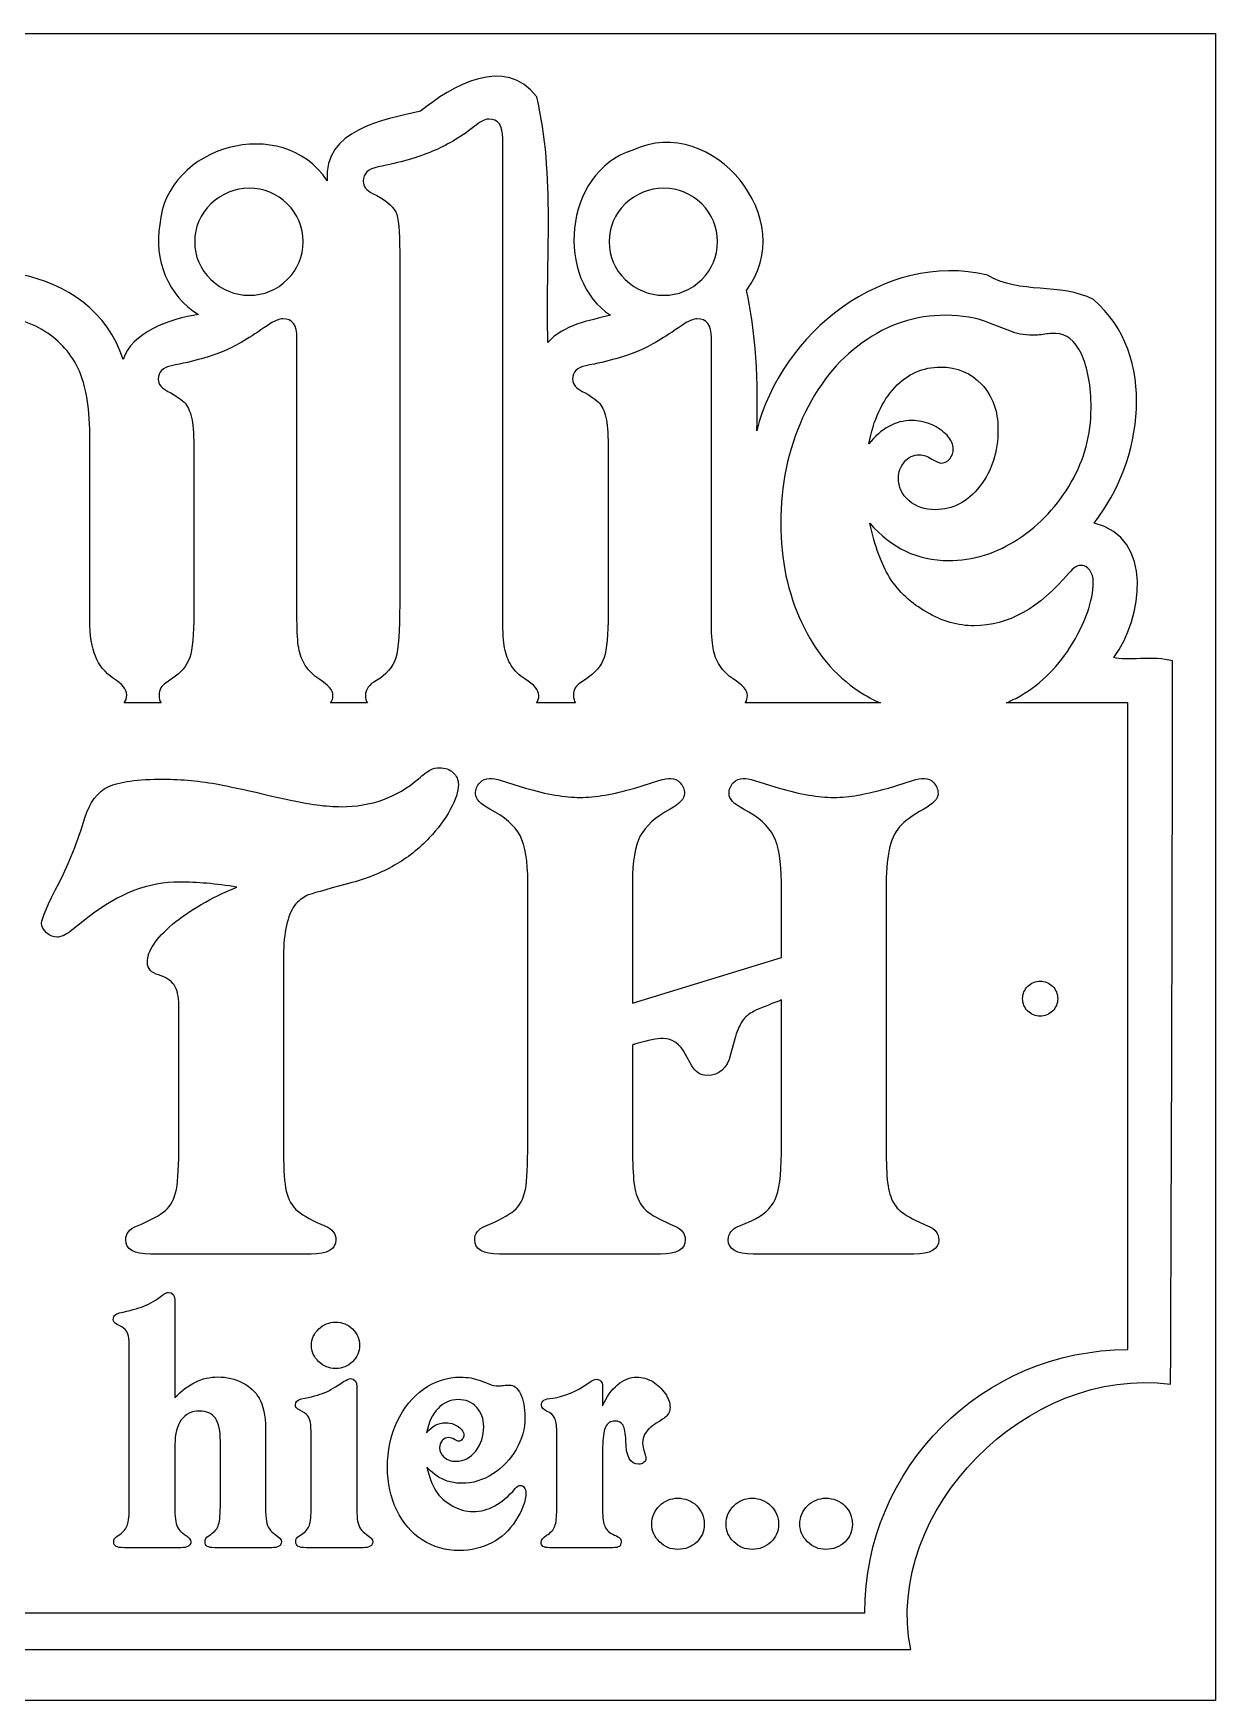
# Model space of a CAD drawing. Extents: x 0 to 300, y 0 to 190.
# Drawn here: x 165.3 to 300, y 0 to 190 of the extents above; entities that cross this region are included whole.
import ezdxf

# ---------------------------------------------------------------- set-up
doc = ezdxf.new("R2010")
doc.units = 0
doc.layers.add('Ebene_1', color=7, linetype='CONTINUOUS')

msp = doc.modelspace()

# ---------------------------------------------------------------- linework, layer by layer
at = {"layer": 'Ebene_1', "color": 1}
for points in [[(0.000015, 190.00001), (299.99998, 190.00001), (300, 0.00002), (0.000015, 0.00001), (0, 189.99999)], [(189.850946, 172.348178)], [(237.074935, 172.348178)], [(268.640958, 151.976296)], [(282, 80)]]:
    msp.add_lwpolyline(points, close=True, dxfattribs=at)
for points in [[(218.765459, 123.179086), (218.765459, 177.998479)], [(207.009588, 165.111411), (207.009588, 124.913863)], [(276.544882, 156.090254), (274.243721, 156.982191)], [(195.303842, 123.179086), (195.303842, 155.297539)], [(242.527831, 123.179086), (242.527831, 155.297539)], [(171.691845, 123.179086), (171.691845, 143.154095), (171.691845, 144.29356)], [(183.547454, 142.410471), (183.547454, 124.913863), (183.547454, 123.823491)], [(230.771444, 142.410471), (230.771444, 124.913863), (230.771444, 123.823491)], [(181.096439, 116.487506), (180.396224, 115.991928)], [(228.320431, 116.487506), (227.620217, 115.991928)], [(179.821581, 113.690775), (175.620289, 113.690775)], [(203.333327, 113.690775), (199.139265, 113.690775)], [(227.045573, 113.690775), (222.600883, 113.690775)], [(261.790739, 113.690775), (246.363258, 113.690775)], [(289.999871, 40.000185), (289.999871, 113.690775), (276.113902, 113.690775)], [(40.000142, 9.999951), (260.00015, 9.999951)], [(35.911619, 5.896912), (61.4983, 5.824814), (265.242252, 5.824814)]]:
    msp.add_lwpolyline(points, dxfattribs=at)
at = {"layer": 'Ebene_1', "color": 7}
for points in [[(218.559001, 104.845712), (221.342906, 103.99063)], [(233.804159, 103.99063), (236.543872, 104.845712)], [(247.458484, 104.845606), (250.242378, 103.990524)], [(262.703631, 103.990524), (265.443345, 104.845606)], [(221.608041, 63.476115), (221.608041, 92.46741), (221.608041, 93.281772)], [(233.539034, 93.281772), (233.538992, 92.467304)], [(233.538992, 92.467304), (233.538992, 79.47823), (250.507513, 84.690144), (250.507513, 92.467304), (250.507513, 93.281666)], [(262.438506, 92.467304), (262.438506, 63.476009)], [(171.630404, 89.372726), (169.465152, 87.662562)], [(193.769026, 85.382356), (193.769026, 81.188385), (193.769026, 80.048282), (193.769026, 79.071049), (193.769026, 63.476009), (193.769026, 62.376626)], [(250.507513, 62.376626), (250.507513, 63.476009), (250.507513, 79.844691), (250.330749, 79.76329)], [(181.838034, 63.476009), (181.838034, 79.23392)], [(233.539034, 74.714314), (233.539034, 63.476115)], [(234.025061, 74.877117), (233.759936, 74.795715)], [(245.20485, 75.406458), (244.71877, 73.614854)], [(240.299884, 72.3526), (239.59286, 73.614854)], [(245.646738, 54.070125), (247.104967, 54.680896)], [(196.906438, 50.894116), (178.612251, 50.894116)], [(236.720626, 50.894222), (218.382248, 50.894222)], [(265.620098, 50.894116), (247.28172, 50.894116)], [(181.392384, 45.576034), (181.392384, 34.527291)], [(176.187987, 22.126959), (176.187987, 22.749127), (176.187987, 40.083843)], [(216.162207, 36.479592), (217.180942, 36.093425)], [(202.121386, 35.750161), (202.121386, 21.848065)], [(230.136552, 35.835977), (230.136552, 33.583326)], [(191.712592, 30.98741), (191.712592, 30.493971), (191.712592, 22.42732), (191.712592, 21.955327)], [(224.910005, 21.805152), (224.910005, 30.729962)], [(181.392384, 29.185285), (181.392384, 22.277135), (181.392384, 21.805152)], [(186.574632, 22.556039), (186.574632, 29.571452)], [(196.916999, 22.126959), (196.916999, 22.598952), (196.916999, 30.172163)], [(230.136552, 28.884924), (230.136552, 22.084056), (230.136552, 21.676433)], [(174.792769, 18.737253), (175.102815, 18.951788)], [(182.078923, 17.428567), (175.634332, 17.428567)], [(185.179414, 18.737253), (185.48946, 18.951788)], [(192.42127, 17.428567), (185.954529, 17.428567)], [(195.521781, 18.737253), (195.831827, 18.951788)], [(202.830084, 17.428567), (196.363344, 17.428567)], [(231.266021, 17.428567), (224.112741, 17.428567)]]:
    msp.add_lwpolyline(points, dxfattribs=at)
for points in [[(188.466363, 92.711615)], [(181.392384, 45.576034)], [(202.431442, 40.491466)], [(230.136552, 35.835977)], [(210.07195, 30.515417)], [(210.116248, 26.610826)], [(241.719113, 20.088842)], [(250.179034, 20.088842)], [(258.594658, 20.088842)], [(202.830084, 17.428567)]]:
    msp.add_lwpolyline(points, close=True, dxfattribs=at)
at = {"layer": 'Ebene_1', "color": 1}
for points in [[(299.99998, 190.00001), (299.99999, 190.00001), (300, 190), (300, 189.99999)], [(222.61957, 182.750783), (219.115392, 187.585197), (212.830442, 183.990572), (209.395592, 181.118187)], [(223.90449, 154.788131), (223.590157, 164.050842), (224.784093, 173.831681), (222.61957, 182.750783)], [(198.741436, 173.211425), (193.640252, 180.881382), (180.397585, 177.261396), (179.666184, 168.200427)], [(209.395592, 181.118187), (205.113069, 180.14877), (198.325527, 179.009419), (198.741436, 173.211425)], [(246.513745, 160.712739), (252.679989, 168.653922), (242.75472, 180.9294), (233.568395, 176.69707)], [(215.463851, 179.336382), (213.863034, 178.113755), (212.295415, 177.189188), (210.761295, 176.561358)], [(217.164524, 180.229351), (216.730967, 180.229351), (216.164203, 179.931165), (215.463851, 179.336382)], [(218.765459, 177.998479), (218.765459, 179.485443), (218.231731, 180.229351), (217.164524, 180.229351)], [(210.761295, 176.561358), (209.093782, 175.86744), (207.025976, 175.272117), (204.558056, 174.776452)], [(233.568395, 176.69707), (225.496066, 174.115893), (224.786977, 161.825914), (231.044678, 157.872579)], [(204.558056, 174.776452), (203.424145, 174.578192), (202.857386, 174.033592), (202.857386, 173.141412)], [(202.857386, 173.141412), (202.857386, 172.579662), (203.20761, 172.116345), (203.907967, 171.752865)], [(189.850946, 172.348178), (188.216773, 172.348178), (186.766063, 171.753371), (185.498756, 170.563791)], [(194.203133, 170.563791), (193.002522, 171.753371), (191.551807, 172.348178), (189.850946, 172.348178)], [(203.907967, 171.752865), (205.308679, 171.091992), (206.192629, 170.398302), (206.559487, 169.671338)], [(237.074935, 172.348178), (235.440771, 172.348178), (233.990055, 171.753371), (232.722746, 170.563791)], [(241.427125, 170.563791), (240.226515, 171.753371), (238.775799, 172.348178), (237.074935, 172.348178)], [(185.498756, 170.563791), (184.264795, 169.374211), (183.647705, 167.936626), (183.647705, 166.251392)], [(196.004056, 166.251392), (196.004056, 167.936626), (195.403746, 169.374211), (194.203133, 170.563791)], [(206.559487, 169.671338), (206.859638, 168.977415), (207.009588, 167.457519), (207.009588, 165.111411)], [(232.722746, 170.563791), (231.488788, 169.374211), (230.871697, 167.936626), (230.871697, 166.251392)], [(243.228048, 166.251392), (243.228048, 167.936626), (242.627735, 169.374211), (241.427125, 170.563791)], [(179.666184, 168.200427), (178.951336, 164.325953), (180.599864, 160.006474), (184.078189, 157.955995)], [(175.492727, 152.851656), (171.975905, 163.765236), (156.631033, 165.593208), (148.587719, 159.338343)], [(183.647705, 166.251392), (183.647705, 164.56616), (184.264795, 163.129089), (185.498756, 161.939512)], [(194.203133, 161.939512), (195.403746, 163.129089), (196.004056, 164.56616), (196.004056, 166.251392)], [(230.871697, 166.251392), (230.871697, 164.56616), (231.488788, 163.129089), (232.722746, 161.939512)], [(241.427125, 161.939512), (242.627735, 163.129089), (243.228048, 164.56616), (243.228048, 166.251392)], [(273.984034, 162.460528), (262.209856, 165.205273), (250.441057, 155.821287), (247.704449, 144.720466)], [(185.498756, 161.939512), (186.766063, 160.749932), (188.216773, 160.154606), (189.850946, 160.154606)], [(189.850946, 160.154606), (191.551807, 160.154606), (193.002522, 160.749932), (194.203133, 161.939512)], [(232.722746, 161.939512), (233.990055, 160.749932), (235.440771, 160.154606), (237.074935, 160.154606)], [(237.074935, 160.154606), (238.775799, 160.154606), (240.226515, 160.749932), (241.427125, 161.939512)], [(286.071436, 159.670024), (282.268217, 161.595669), (277.699112, 160.214846), (273.984034, 162.460528)], [(247.704449, 144.720466), (247.915297, 149.971258), (247.593954, 156.393016), (246.513745, 160.712739)], [(286.141637, 134.199967), (291.727339, 141.242733), (293.451763, 153.310632), (286.071436, 159.670024)], [(165.888583, 156.437004), (163.987621, 157.428324), (161.836452, 157.924769), (159.435229, 157.924769)], [(184.078189, 157.955995), (180.811944, 157.497091), (176.412419, 155.847706), (175.492727, 152.851656)], [(231.044678, 157.872579), (228.552879, 157.239013), (225.703015, 156.804991), (223.90449, 154.788131)], [(269.241456, 157.87516), (265.80637, 157.87516), (262.638075, 156.834114), (259.736601, 154.752352)], [(274.243721, 156.982191), (272.742952, 157.57698), (271.075706, 157.87516), (269.241456, 157.87516)], [(170.141035, 152.273952), (169.17388, 154.025277), (167.756203, 155.412651), (165.888583, 156.437004)], [(191.901983, 156.685051), (189.967664, 155.330255), (188.350221, 154.372548), (187.049564, 153.810808)], [(193.702906, 157.478285), (193.269352, 157.478285), (192.669039, 157.213755), (191.901983, 156.685051)], [(195.303842, 155.297539), (195.303842, 156.751469), (194.770114, 157.478285), (193.702906, 157.478285)], [(239.125972, 156.685051), (237.191654, 155.330255), (235.574221, 154.372548), (234.273556, 153.810808)], [(240.926896, 157.478285), (240.493342, 157.478285), (239.893028, 157.213755), (239.125972, 156.685051)], [(242.527831, 155.297539), (242.527839, 156.751469), (241.994106, 157.478285), (240.926896, 157.478285)], [(279.146265, 155.594679), (278.112406, 155.594679), (277.245234, 155.759819), (276.544882, 156.090254)], [(259.736601, 154.752352), (256.868476, 152.70363), (254.600396, 149.845545), (252.932883, 146.177682)], [(280.747206, 155.743507), (280.146893, 155.644378), (279.613175, 155.594679), (279.146265, 155.594679)], [(281.797787, 155.793117), (281.264175, 155.793117), (280.913947, 155.776527), (280.747206, 155.743507)], [(284.69889, 153.463542), (283.931837, 155.016599), (282.965049, 155.793117), (281.797787, 155.793117)], [(171.691845, 144.29356), (171.691845, 147.597939), (171.174897, 150.258279), (170.141035, 152.273952)], [(180.996188, 152.125124), (179.995677, 151.926861), (179.495503, 151.414882), (179.495503, 150.588784)], [(187.049564, 153.810808), (185.58215, 153.182978), (183.56416, 152.620786), (180.996188, 152.125124)], [(228.220178, 152.125124), (227.219667, 151.926861), (226.719496, 151.414882), (226.719496, 150.588784)], [(234.273556, 153.810808), (232.806148, 153.182978), (230.788152, 152.620786), (228.220178, 152.125124)], [(285.79961, 147.267538), (285.79961, 149.844955), (285.432607, 151.910483), (284.69889, 153.463542)], [(179.495503, 150.588784), (179.495503, 149.994), (179.862504, 149.531199), (180.596212, 149.200753)], [(226.719496, 150.588784), (226.719496, 149.994), (227.086497, 149.531199), (227.820202, 149.200753)], [(263.438186, 149.647237), (264.905596, 151.200302), (266.63994, 151.976296), (268.640958, 151.976296)], [(268.640958, 151.976296), (270.541936, 151.976296), (272.109037, 151.315742), (273.343, 149.993987)], [(180.596212, 149.200753), (181.53002, 148.705099), (182.196918, 148.242295), (182.597124, 147.812725)], [(227.820202, 149.200753), (228.754009, 148.705099), (229.420907, 148.242295), (229.821114, 147.812725)], [(260.486944, 143.203705), (260.987197, 145.946338), (261.970764, 148.094181), (263.438186, 149.647237)], [(273.343, 149.993987), (274.576964, 148.672235), (275.194052, 146.97012), (275.194052, 144.888354)], [(182.597124, 147.812725), (182.930626, 147.383153), (183.180715, 146.755731), (183.347466, 145.929635)], [(229.821114, 147.812725), (230.154616, 147.383153), (230.404705, 146.755731), (230.571456, 145.929635)], [(283.548588, 138.841697), (285.049358, 141.485196), (285.79961, 144.293592), (285.79961, 147.267538)], [(183.347466, 145.929635), (183.480867, 145.235715), (183.547454, 144.062661), (183.547454, 142.410471)], [(230.571456, 145.929635), (230.704859, 145.235715), (230.771444, 144.062661), (230.771444, 142.410471)], [(252.932883, 146.177682), (251.265368, 142.509819), (250.431742, 138.510774), (250.431742, 134.182032)], [(265.388964, 145.880026), (263.488017, 145.880026), (261.854305, 144.98807), (260.486944, 143.203705)], [(267.590376, 145.433542), (266.856687, 145.730936), (266.12268, 145.880026), (265.388964, 145.880026)], [(269.391316, 144.194858), (268.957743, 144.657474), (268.35743, 145.070057), (267.590376, 145.433542)], [(275.194052, 144.888354), (275.194052, 142.31094), (274.510368, 140.147047), (273.143028, 138.395728)], [(270.091536, 142.658517), (270.091536, 143.121139), (269.8582, 143.633118), (269.391316, 144.194858)], [(269.691539, 141.518018), (269.958344, 141.848461), (270.091536, 142.228953), (270.091536, 142.658517)], [(263.838677, 139.337274), (263.838677, 139.998143), (264.071982, 140.609521), (264.538892, 141.171271)], [(264.538892, 141.171271), (264.97243, 141.699966), (265.539194, 141.964502), (266.239573, 141.964502)], [(266.239573, 141.964502), (266.706456, 141.964502), (267.173605, 141.798847), (267.640515, 141.468408)], [(267.640515, 141.468408), (268.207464, 141.171014), (268.557693, 141.022443), (268.691096, 141.022443)], [(268.691096, 141.022443), (269.057941, 141.022443), (269.391395, 141.18758), (269.691539, 141.518018)], [(265.039132, 136.759653), (264.238688, 137.453576), (263.838677, 138.312913), (263.838677, 139.337274)], [(277.545324, 132.398161), (280.013252, 134.050354), (282.014481, 136.198186), (283.548588, 138.841697)], [(273.143028, 138.395728), (271.742298, 136.611362), (270.041503, 135.718888), (268.040486, 135.718888)], [(268.040486, 135.718888), (266.839886, 135.718888), (265.839523, 136.065736), (265.039132, 136.759653)], [(250.431742, 134.182032), (250.431742, 129.985468), (251.231819, 126.202289), (252.83263, 122.83182)], [(262.837703, 127.987062), (261.903896, 129.507077), (261.153635, 131.571574), (260.586678, 134.182032)], [(260.586678, 134.182032), (263.054598, 131.340262), (266.039389, 129.919761), (269.541176, 129.919759)], [(288.402768, 118.880981), (291.652653, 123.354977), (293.041263, 132.492741), (286.141637, 134.199967)], [(269.541176, 129.919759), (272.342611, 129.919759), (275.010722, 130.74597), (277.545324, 132.398161)], [(284.599169, 129.374574), (284.232324, 129.374574), (283.798725, 129.093476), (283.298477, 128.531731)], [(285.64975, 128.829387), (285.382944, 129.192874), (285.032715, 129.374574), (284.599169, 129.374574)], [(267.090155, 124.021413), (265.289242, 125.045774), (263.871565, 126.367913), (262.837703, 127.987062)], [(283.298477, 128.531731), (279.930093, 124.500383), (276.328215, 122.484554), (272.49292, 122.484554)], [(283.398199, 120.006671), (285.165774, 122.848441), (286.049721, 125.327071), (286.049721, 127.441875)], [(286.049721, 127.441875), (286.049721, 128.003622), (285.916556, 128.465908), (285.64975, 128.829387)], [(183.547454, 123.823491), (183.547454, 121.477383), (183.397504, 119.824447), (183.09735, 118.866171)], [(207.009588, 124.913863), (207.009588, 121.906876), (206.859638, 119.874482), (206.559487, 118.817077)], [(230.771444, 123.823491), (230.771444, 121.477383), (230.621494, 119.824447), (230.321343, 118.866171)], [(272.49292, 122.484554), (270.625306, 122.484554), (268.824367, 122.997055), (267.090155, 124.021413)], [(172.341935, 119.014999), (171.90838, 120.006316), (171.691845, 121.394728), (171.691845, 123.179086)], [(195.50383, 119.957061), (195.370427, 120.650984), (195.303842, 121.725163), (195.303842, 123.179086)], [(218.965447, 119.957061), (218.832044, 120.650984), (218.765459, 121.725163), (218.765459, 123.179086)], [(242.727819, 119.957061), (242.594424, 120.650984), (242.527831, 121.725163), (242.527831, 123.179086)], [(252.83263, 122.83182), (254.400098, 119.461356), (256.584813, 116.850718), (259.386235, 115.000257)], [(196.254172, 117.974237), (195.887314, 118.535981), (195.637225, 119.197054), (195.50383, 119.957061)], [(219.71579, 117.974237), (219.348932, 118.535981), (219.098847, 119.197054), (218.965447, 119.957061)], [(243.478162, 117.974237), (243.111306, 118.535981), (242.861222, 119.197054), (242.727819, 119.957061)], [(277.295214, 114.25715), (279.796505, 115.611947), (281.830754, 117.528387), (283.398199, 120.006671)], [(174.392974, 116.487506), (173.425811, 117.148379), (172.742135, 117.990638), (172.341935, 119.014999)], [(183.09735, 118.866171), (182.7305, 117.907903), (182.063602, 117.115336), (181.096439, 116.487506)], [(197.804982, 116.437896), (197.171316, 116.834417), (196.65437, 117.346402), (196.254172, 117.974237)], [(206.559487, 118.817077), (206.192629, 117.759675), (205.458627, 116.900849), (204.358069, 116.239975)], [(221.266597, 116.437896), (220.632944, 116.834417), (220.115993, 117.346402), (219.71579, 117.974237)], [(230.321343, 118.866171), (229.954493, 117.907903), (229.287594, 117.115336), (228.320431, 116.487506)], [(245.028972, 116.437896), (244.395311, 116.834417), (243.878363, 117.346402), (243.478162, 117.974237)], [(295.089925, 118.477802), (293.028352, 119.117328), (289.641299, 118.42228), (288.402768, 118.880981)], [(294.865396, 36.050791), (294.865396, 36.050791), (295.089925, 90.041145), (295.089925, 118.477802)], [(175.893656, 114.6039), (175.893656, 115.23173), (175.393477, 115.859673), (174.392974, 116.487506)], [(180.396224, 115.991928), (179.862623, 115.694534), (179.595757, 115.215172), (179.595757, 114.554291)], [(199.405918, 114.554291), (199.405918, 115.116036), (198.87219, 115.743974), (197.804982, 116.437896)], [(204.358069, 116.239975), (203.524308, 115.810403), (203.1075, 115.248213), (203.1075, 114.554291)], [(222.867533, 114.554291), (222.867533, 115.149077), (222.333807, 115.777018), (221.266597, 116.437896)], [(227.620217, 115.991928), (227.086608, 115.694534), (226.819746, 115.215172), (226.819746, 114.554291)], [(246.629908, 114.554291), (246.629908, 115.116036), (246.096182, 115.743974), (245.028972, 116.437896)], [(175.620289, 113.690775), (175.8011, 113.934089), (175.893656, 114.23742), (175.893656, 114.6039)], [(179.595757, 114.554291), (179.595757, 114.210592), (179.671766, 113.923146), (179.821581, 113.690775)], [(199.139265, 113.690775), (199.315883, 113.922908), (199.405918, 114.210163), (199.405918, 114.554291)], [(203.1075, 114.554291), (203.1075, 114.210608), (203.18352, 113.92314), (203.333327, 113.690775)], [(222.600883, 113.690775), (222.7775, 113.922908), (222.867533, 114.210163), (222.867533, 114.554291)], [(226.819746, 114.554291), (226.819746, 114.210592), (226.895758, 113.923146), (227.045573, 113.690775)], [(246.363258, 113.690775), (246.539872, 113.922908), (246.629908, 114.210163), (246.629908, 114.554291)], [(259.386235, 115.000257), (260.162438, 114.493579), (260.96453, 114.058721), (261.790739, 113.690775)], [(276.113902, 113.690775), (276.512735, 113.864607), (276.907044, 114.05236), (277.295214, 114.25715)], [(278.585786, 81.414214), (278.960859, 81.789286), (279.469567, 82), (280, 82)], [(280, 82), (280.530433, 82), (281.039141, 81.789286), (281.414214, 81.414214)], [(278, 80), (278, 80.530433), (278.210714, 81.039141), (278.585786, 81.414214)], [(278.585786, 78.585786), (278.210714, 78.960859), (278, 79.469567), (278, 80)], [(281.414214, 81.414214), (281.789286, 81.039141), (282, 80.530433), (282, 80)], [(282, 80), (282, 79.469567), (281.789286, 78.960859), (281.414214, 78.585786)], [(280, 78), (279.469567, 78), (278.960859, 78.210714), (278.585786, 78.585786)], [(281.414214, 78.585786), (281.039141, 78.210714), (280.530433, 78), (280, 78)], [(260.00015, 9.999951), (260.00002, 26.568477), (273.431345, 40.000029), (289.999871, 40.000185)], [(265.242252, 5.824814), (262.107819, 21.634839), (278.569724, 38.28604), (294.865396, 36.050791)], [(300, 0.00002), (300, 0.00001), (299.99999, 0.00001), (299.99998, 0.00001)]]:
    msp.add_open_spline(points, degree=3, dxfattribs=at)
at = {"layer": 'Ebene_1', "color": 7}
for points in [[(173.795656, 104.153395), (175.032947, 104.72345), (177.139285, 105.008477), (180.11467, 105.008477)], [(180.11467, 105.008477), (182.147356, 105.008477), (184.283151, 104.804886), (186.522055, 104.397705)], [(200.353165, 101.873189), (203.740978, 101.873189), (206.672171, 102.931858), (209.146746, 105.049197)], [(209.146746, 105.049197), (209.647556, 105.510671), (210.104175, 105.849989), (210.516603, 106.06715)], [(210.516603, 106.06715), (210.840656, 106.230023), (211.179436, 106.31146), (211.532943, 106.31146)], [(211.532943, 106.31146), (212.181049, 106.31146), (212.696586, 106.135013), (213.079553, 105.782119)], [(213.079553, 105.782119), (213.491988, 105.402085), (213.698205, 104.940613), (213.698205, 104.397705)], [(215.642545, 103.339138), (215.642545, 103.827759), (215.804568, 104.248514), (216.128614, 104.601401)], [(216.128614, 104.601401), (216.452667, 104.927149), (216.820907, 105.090023), (217.233335, 105.090023)], [(217.233335, 105.090023), (217.586849, 105.090023), (218.028738, 105.008586), (218.559001, 104.845712)], [(236.543872, 104.845712), (237.133057, 105.008586), (237.589676, 105.090023), (237.913729, 105.090023)], [(237.913729, 105.090023), (238.326157, 105.090023), (238.679667, 104.927149), (238.97426, 104.601401)], [(238.97426, 104.601401), (239.298313, 104.221367), (239.460339, 103.814186), (239.460339, 103.379858)], [(244.542017, 103.339033), (244.542017, 103.827654), (244.704043, 104.248408), (245.028096, 104.601296)], [(245.028096, 104.601296), (245.352142, 104.927043), (245.720383, 105.089917), (246.132818, 105.089917)], [(246.132818, 105.089917), (246.486325, 105.089917), (246.928213, 105.00848), (247.458484, 104.845606)], [(265.443345, 104.845606), (265.973608, 105.00848), (266.430227, 105.089917), (266.813201, 105.089917)], [(266.813201, 105.089917), (267.225629, 105.089917), (267.57914, 104.927043), (267.873732, 104.601296)], [(267.873732, 104.601296), (268.197785, 104.221261), (268.359812, 103.81408), (268.359812, 103.379753)], [(171.144325, 100.610925), (171.674595, 102.375377), (172.558372, 103.5562), (173.795656, 104.153395)], [(186.522055, 104.397705), (187.1407, 104.289125), (189.350144, 103.800507), (193.150384, 102.931852)], [(193.150384, 102.931852), (195.15361, 102.470384), (196.626572, 102.185359), (197.569271, 102.076779)], [(213.698205, 104.397705), (213.698205, 103.61049), (213.388883, 102.660401), (212.770237, 101.547438)], [(217.277526, 101.588264), (216.187538, 102.185465), (215.642545, 102.76909), (215.642545, 103.339138)], [(221.342906, 103.99063), (223.78802, 103.284848), (225.864897, 102.931957), (227.573537, 102.931957)], [(227.573537, 102.931957), (229.282171, 102.931957), (231.359044, 103.284848), (233.804159, 103.99063)], [(239.460339, 103.379858), (239.460339, 102.782663), (238.915342, 102.185465), (237.825347, 101.588264)], [(246.176998, 101.588158), (245.087011, 102.185359), (244.542017, 102.768984), (244.542017, 103.339033)], [(250.242378, 103.990524), (252.687492, 103.284742), (254.764369, 102.931852), (256.47301, 102.931852)], [(256.47301, 102.931852), (257.415701, 102.931852), (258.328936, 103.013288), (259.212713, 103.176162)], [(259.212713, 103.176162), (259.831358, 103.284742), (260.994998, 103.556197), (262.703631, 103.990524)], [(268.359812, 103.379753), (268.359812, 102.782558), (267.814814, 102.185359), (266.724819, 101.588158)], [(197.569271, 102.076779), (198.600344, 101.941052), (199.528309, 101.873189), (200.353165, 101.873189)], [(212.770237, 101.547438), (212.122131, 100.380188), (211.326732, 99.307945), (210.384041, 98.330709)], [(220.724264, 98.575126), (220.105618, 99.742375), (218.956706, 100.746755), (217.277526, 101.588264)], [(237.825347, 101.588264), (236.146175, 100.665321), (235.011996, 99.647368), (234.422811, 98.534406)], [(249.623736, 98.5343), (249.064012, 99.67441), (247.915099, 100.692362), (246.176998, 101.588158)], [(266.724819, 101.588158), (265.428614, 100.855229), (264.51538, 100.190168), (263.985116, 99.592973)], [(168.227868, 93.281666), (169.347316, 95.480445), (170.319469, 97.923532), (171.144325, 100.610925)], [(263.985116, 99.592973), (263.395931, 98.887191), (262.99823, 98.004965), (262.792013, 96.946296)], [(210.384041, 98.330709), (209.205671, 97.054873), (207.880005, 96.009774), (206.407043, 95.195411)], [(221.608041, 93.281772), (221.608041, 95.643418), (221.313449, 97.407869), (220.724264, 98.575126)], [(234.422811, 98.534406), (233.833626, 97.394296), (233.539034, 95.643418), (233.539034, 93.281772)], [(250.507513, 93.281666), (250.507513, 95.561879), (250.212921, 97.312757), (249.623736, 98.5343)], [(262.792013, 96.946296), (262.556342, 95.77904), (262.438506, 94.286042), (262.438506, 92.467304)], [(206.407043, 95.195411), (204.90462, 94.326762), (203.166523, 93.634557), (201.192751, 93.118796)], [(166.195178, 88.599084), (166.195178, 89.114845), (166.872742, 90.675706), (168.227868, 93.281666)], [(181.926415, 93.281666), (178.42076, 93.281666), (174.988756, 91.978686), (171.630404, 89.372726)], [(188.466363, 92.711615), (186.050702, 93.091649), (183.87072, 93.281666), (181.926415, 93.281666)], [(201.192751, 93.118796), (198.394123, 92.358721), (196.862243, 91.924393), (196.597111, 91.815813)], [(181.13101, 88.476924), (183.04586, 90.078508), (185.490978, 91.490072), (188.466363, 92.711615)], [(196.597111, 91.815813), (196.125762, 91.625792), (195.654413, 91.286475), (195.183064, 90.79786)], [(195.183064, 90.79786), (194.328747, 89.793477), (193.857401, 87.988309), (193.769026, 85.382356)], [(166.769629, 87.499691), (166.386662, 87.825439), (166.195178, 88.191903), (166.195178, 88.599084)], [(167.962733, 87.01108), (167.579758, 87.01108), (167.182057, 87.17395), (166.769629, 87.499691)], [(169.465152, 87.662562), (168.875967, 87.228241), (168.375161, 87.01108), (167.962733, 87.01108)], [(178.258734, 84.120092), (178.258734, 85.423069), (179.216159, 86.875346), (181.13101, 88.476924)], [(179.540209, 82.694959), (178.685892, 82.939266), (178.258734, 83.414311), (178.258734, 84.120092)], [(181.307763, 81.554846), (180.954256, 82.070614), (180.365071, 82.450651), (179.540209, 82.694959)], [(181.838034, 79.23392), (181.838034, 80.265443), (181.661277, 81.039085), (181.307763, 81.554846)], [(247.414293, 78.582467), (246.825108, 78.283866), (246.368489, 77.903831), (246.044436, 77.442363)], [(250.330749, 79.76329), (249.064005, 79.301822), (248.091853, 78.908214), (247.414293, 78.582467)], [(246.044436, 77.442363), (245.690922, 76.872309), (245.41106, 76.193674), (245.20485, 75.406458)], [(233.671596, 74.755014), (233.612703, 74.755014), (233.568515, 74.741448), (233.539034, 74.714314)], [(233.759936, 74.795715), (233.73049, 74.768581), (233.701043, 74.755014), (233.671596, 74.755014)], [(237.02991, 75.447169), (236.32289, 75.447169), (235.321273, 75.257151), (234.025061, 74.877117)], [(239.59286, 73.614854), (238.944761, 74.836397), (238.090444, 75.447169), (237.02991, 75.447169)], [(242.023247, 71.253207), (241.286766, 71.253207), (240.712312, 71.619672), (240.299884, 72.3526)], [(244.71877, 73.614854), (244.335803, 72.040423), (243.437295, 71.253207), (242.023247, 71.253207)], [(181.572898, 58.264095), (181.749655, 59.322765), (181.838034, 61.060069), (181.838034, 63.476009)], [(221.342906, 58.264201), (221.519663, 59.32287), (221.608041, 61.060175), (221.608041, 63.476115)], [(233.539034, 63.476115), (233.539034, 61.793103), (233.583221, 60.435833), (233.671596, 59.404304)], [(262.438506, 63.476009), (262.438506, 61.792998), (262.482694, 60.435728), (262.571069, 59.404198)], [(193.769026, 62.376626), (193.769026, 60.422154), (193.872132, 58.983447), (194.078342, 58.060505)], [(249.800489, 57.123982), (250.271839, 58.101218), (250.507513, 59.852099), (250.507513, 62.376626)], [(233.671596, 59.404304), (233.759971, 58.399928), (233.966185, 57.571992), (234.290238, 56.920498)], [(262.571069, 59.404198), (262.659443, 58.399822), (262.865657, 57.571887), (263.18971, 56.920392)], [(180.335614, 55.861729), (180.924799, 56.37749), (181.337227, 57.178279), (181.572898, 58.264095)], [(194.078342, 58.060505), (194.31402, 57.083269), (194.741182, 56.33677), (195.359828, 55.821009)], [(220.061431, 55.861834), (220.680069, 56.350449), (221.107228, 57.151238), (221.342906, 58.264201)], [(247.104967, 54.680896), (248.401172, 55.250951), (249.299679, 56.065313), (249.800489, 57.123982)], [(177.02145, 54.070125), (178.582787, 54.721619), (179.687508, 55.318821), (180.335614, 55.861729)], [(195.359828, 55.821009), (196.096309, 55.223807), (197.156839, 54.640179), (198.541419, 54.070125)], [(216.747266, 54.07023), (218.249682, 54.694578), (219.354403, 55.29178), (220.061431, 55.861834)], [(234.290238, 56.920498), (234.584831, 56.323303), (234.997262, 55.861831), (235.527533, 55.536084)], [(235.527533, 55.536084), (235.969421, 55.210343), (236.912116, 54.721725), (238.355618, 54.07023)], [(263.18971, 56.920392), (263.484303, 56.323197), (263.896734, 55.861726), (264.427005, 55.535978)], [(264.427005, 55.535978), (264.868894, 55.210237), (265.811589, 54.721619), (267.25509, 54.070125)], [(175.784155, 52.52284), (175.784155, 53.228622), (176.196587, 53.744384), (177.02145, 54.070125)], [(198.541419, 54.070125), (199.336822, 53.744384), (199.734523, 53.228622), (199.734523, 52.52284)], [(215.554163, 52.522946), (215.554163, 53.228728), (215.951864, 53.744489), (216.747266, 54.07023)], [(238.355618, 54.07023), (239.151013, 53.744489), (239.548711, 53.228728), (239.548711, 52.522946)], [(244.453635, 52.52284), (244.453635, 53.228622), (244.851336, 53.744384), (245.646738, 54.070125)], [(267.25509, 54.070125), (268.050485, 53.744384), (268.448183, 53.228622), (268.448183, 52.52284)], [(178.612251, 50.894116), (176.726854, 50.894116), (175.784155, 51.437024), (175.784155, 52.52284)], [(199.734523, 52.52284), (199.734523, 51.437024), (198.791828, 50.894116), (196.906438, 50.894116)], [(218.382248, 50.894222), (216.496858, 50.894222), (215.554163, 51.43713), (215.554163, 52.522946)], [(239.548711, 52.522946), (239.548711, 51.43713), (238.606016, 50.894222), (236.720626, 50.894222)], [(247.28172, 50.894116), (245.39633, 50.894116), (244.453635, 51.437024), (244.453635, 52.52284)], [(268.448183, 52.52284), (268.448183, 51.437024), (267.505488, 50.894116), (265.620098, 50.894116)], [(177.848962, 44.953866), (178.57241, 45.254224), (179.258946, 45.654698), (179.90857, 46.15529)], [(179.90857, 46.15529), (180.248148, 46.39843), (180.49914, 46.52), (180.661546, 46.52)], [(180.661546, 46.52), (181.148771, 46.52), (181.392384, 46.205345), (181.392384, 45.576034)], [(174.371978, 43.452102), (174.371978, 43.85257), (174.608207, 44.095713), (175.080666, 44.181532)], [(175.080666, 44.181532), (176.247041, 44.424673), (177.169806, 44.682117), (177.848962, 44.953866)], [(174.814908, 42.872846), (174.519621, 43.001565), (174.371978, 43.19465), (174.371978, 43.452102)], [(175.722908, 42.293591), (175.51621, 42.493825), (175.213544, 42.68691), (174.814908, 42.872846)], [(176.099391, 41.542704), (176.040326, 41.871663), (175.914832, 42.121959), (175.722908, 42.293591)], [(196.961287, 40.491466), (196.961287, 41.2209), (197.234428, 41.843061), (197.78071, 42.357951)], [(197.78071, 42.357951), (198.341752, 42.872846), (198.983996, 43.130294), (199.707444, 43.130294)], [(199.707444, 43.130294), (200.460417, 43.130294), (201.102661, 42.872846), (201.634178, 42.357951)], [(201.634178, 42.357951), (202.165687, 41.843061), (202.431442, 41.2209), (202.431442, 40.491466)], [(176.187987, 40.083843), (176.187987, 40.770364), (176.158455, 41.256651), (176.099391, 41.542704)], [(197.78071, 38.624981), (197.234428, 39.13987), (196.961287, 39.762032), (196.961287, 40.491466)], [(202.431442, 40.491466), (202.431442, 39.762032), (202.165687, 39.13987), (201.634178, 38.624981)], [(199.707444, 37.852637), (198.983996, 37.852637), (198.341752, 38.110085), (197.78071, 38.624981)], [(201.634178, 38.624981), (201.102661, 38.110085), (200.460417, 37.852637), (199.707444, 37.852637)], [(181.392384, 34.527291), (182.88357, 36.100574), (184.515017, 36.887215), (186.286725, 36.887215)], [(186.286725, 36.887215), (187.305459, 36.887215), (188.24299, 36.665525), (189.099319, 36.222144)], [(189.099319, 36.222144), (189.955647, 35.77877), (190.583129, 35.199518), (190.981764, 34.484388)], [(198.467239, 35.106546), (199.04304, 35.349693), (199.759105, 35.764469), (200.615433, 36.350873)], [(200.615433, 36.350873), (200.955011, 36.579716), (201.220766, 36.694137), (201.412697, 36.694137)], [(201.412697, 36.694137), (201.885156, 36.694137), (202.121386, 36.379478), (202.121386, 35.750161)], [(209.739765, 35.51417), (211.024254, 36.415236), (212.426858, 36.865769), (213.947577, 36.865769)], [(213.947577, 36.865769), (214.759607, 36.865769), (215.497817, 36.737043), (216.162207, 36.479592)], [(224.444936, 34.484388), (225.758951, 34.641716), (227.132026, 35.220968), (228.564162, 36.222144)], [(228.564162, 36.222144), (228.933265, 36.493893), (229.221169, 36.629767), (229.427873, 36.629767)], [(229.427873, 36.629767), (229.634571, 36.629767), (229.80436, 36.558256), (229.937241, 36.415232)], [(229.937241, 36.415232), (230.070115, 36.272209), (230.136552, 36.079124), (230.136552, 35.835977)], [(231.841825, 36.007609), (232.520981, 36.579716), (233.251812, 36.865769), (234.034317, 36.865769)], [(234.034317, 36.865769), (234.654416, 36.865769), (235.259749, 36.694137), (235.850316, 36.350873)], [(235.850316, 36.350873), (236.411357, 35.993305), (236.883816, 35.542772), (237.267692, 34.999274)], [(190.981764, 34.484388), (191.468983, 33.669141), (191.712592, 32.503482), (191.712592, 30.98741)], [(195.123129, 33.712045), (195.123129, 34.069613), (195.344592, 34.291303), (195.787519, 34.377116)], [(195.787519, 34.377116), (196.924368, 34.591654), (197.817608, 34.834798), (198.467239, 35.106546)], [(206.72786, 31.802657), (207.466067, 33.390237), (208.470035, 34.627408), (209.739765, 35.51417)], [(213.681808, 34.312756), (212.795955, 34.312756), (212.028212, 33.976645), (211.378581, 33.304421)], [(215.763565, 33.454597), (215.21729, 34.026703), (214.523371, 34.312756), (213.681808, 34.312756)], [(217.180942, 36.093425), (217.490995, 35.950402), (217.874868, 35.87889), (218.33256, 35.87889)], [(218.33256, 35.87889), (218.539258, 35.87889), (218.775484, 35.900347), (219.041239, 35.943259)], [(219.041239, 35.943259), (219.115062, 35.957564), (219.270088, 35.964716), (219.506318, 35.964716)], [(219.506318, 35.964716), (220.023061, 35.964716), (220.451222, 35.628604), (220.7908, 34.956381)], [(220.7908, 34.956381), (221.115619, 34.284157), (221.278029, 33.390247), (221.278029, 32.274649)], [(223.160444, 33.647685), (223.160444, 33.933738), (223.256413, 34.126823), (223.448351, 34.22694)], [(223.448351, 34.22694), (223.625523, 34.341362), (223.957718, 34.427178), (224.444936, 34.484388)], [(230.136552, 33.583326), (230.579478, 34.61311), (231.147903, 35.421205), (231.841825, 36.007609)], [(237.267692, 34.999274), (237.636796, 34.455776), (237.821348, 33.926583), (237.821348, 33.411694)], [(184.204968, 33.00407), (183.304348, 33.00407), (182.610429, 32.667959), (182.123211, 31.995735)], [(185.998828, 32.188824), (185.614958, 32.732321), (185.017005, 33.00407), (184.204968, 33.00407)], [(195.610347, 33.111343), (195.285535, 33.254366), (195.123129, 33.4546), (195.123129, 33.712045)], [(196.496208, 32.510631), (196.319035, 32.696567), (196.023749, 32.896804), (195.610347, 33.111343)], [(196.828403, 31.695384), (196.754579, 32.052946), (196.643848, 32.324695), (196.496208, 32.510631)], [(211.378581, 33.304421), (210.728957, 32.632204), (210.293413, 31.702536), (210.07195, 30.515417)], [(216.582978, 31.244848), (216.582978, 32.145914), (216.309841, 32.882497), (215.763565, 33.454597)], [(223.758397, 32.982614), (223.359762, 33.182848), (223.160444, 33.404538), (223.160444, 33.647685)], [(224.666396, 32.21028), (224.518756, 32.524935), (224.21609, 32.78238), (223.758397, 32.982614)], [(237.53344, 32.553534), (237.311977, 32.296089), (236.965019, 32.031493), (236.492567, 31.759744)], [(237.821348, 33.411694), (237.821348, 33.06843), (237.725378, 32.782377), (237.53344, 32.553534)], [(182.123211, 31.995735), (181.635993, 31.337816), (181.392384, 30.400999), (181.392384, 29.185285)], [(186.574632, 29.571452), (186.574632, 30.74426), (186.382697, 31.616717), (185.998828, 32.188824)], [(196.916999, 30.172163), (196.916999, 30.887286), (196.887467, 31.395027), (196.828403, 31.695384)], [(205.620539, 26.610816), (205.620539, 28.484456), (205.989646, 30.21507), (206.72786, 31.802657)], [(210.07195, 30.515417), (210.677283, 31.287758), (211.40073, 31.673928), (212.242293, 31.673928)], [(212.242293, 31.673928), (212.567105, 31.673928), (212.891917, 31.609568), (213.216729, 31.480849)], [(213.216729, 31.480849), (213.556307, 31.323515), (213.822065, 31.144731), (214.014003, 30.944497)], [(214.014003, 30.944497), (214.220701, 30.701357), (214.32405, 30.479666), (214.32405, 30.279426)], [(215.674979, 28.434398), (216.280312, 29.192434), (216.582978, 30.12925), (216.582978, 31.244848)], [(221.278029, 32.274649), (221.278029, 30.98742), (220.94583, 29.771702), (220.281433, 28.627496)], [(224.910005, 30.729962), (224.910005, 31.373577), (224.828802, 31.867016), (224.666396, 32.21028)], [(230.468747, 31.159042), (230.247283, 30.672748), (230.136552, 29.914709), (230.136552, 28.884924)], [(231.50963, 31.867016), (231.037171, 31.867016), (230.69021, 31.631025), (230.468747, 31.159042)], [(232.461928, 31.395033), (232.269989, 31.709689), (231.952557, 31.867016), (231.50963, 31.867016)], [(232.771974, 29.657268), (232.757208, 30.486819), (232.653859, 31.066074), (232.461928, 31.395033)], [(235.097339, 30.601233), (234.831585, 30.243672), (234.698707, 29.821747), (234.698707, 29.33546)], [(236.492567, 31.759744), (235.828177, 31.359276), (235.363101, 30.973106), (235.097339, 30.601233)], [(211.8658, 29.635811), (211.659102, 29.392671), (211.555754, 29.128074), (211.555754, 28.842021)], [(211.555754, 28.842021), (211.555754, 28.39864), (211.732926, 28.026774), (212.08727, 27.726423)], [(212.618786, 29.979075), (212.308733, 29.979075), (212.057738, 29.864654), (211.8658, 29.635811)], [(213.238878, 29.76454), (213.032181, 29.907563), (212.825483, 29.979075), (212.618786, 29.979075)], [(213.703957, 29.571452), (213.644893, 29.571452), (213.489867, 29.635814), (213.238878, 29.76454)], [(214.146877, 29.785987), (214.014003, 29.642963), (213.866363, 29.571452), (213.703957, 29.571452)], [(214.32405, 30.279426), (214.32405, 30.093496), (214.264992, 29.929016), (214.146877, 29.785987)], [(220.281433, 28.627496), (219.602283, 27.48329), (218.71643, 26.553622), (217.623872, 25.838492)], [(234.255777, 26.932623), (233.281341, 26.932623), (232.78674, 27.840838), (232.771974, 29.657268)], [(234.698707, 29.33546), (234.698707, 29.078016), (234.77991, 28.691845), (234.942316, 28.17695)], [(206.683562, 21.697889), (205.97488, 23.156751), (205.620539, 24.794393), (205.620539, 26.610816)], [(214.080451, 24.765797), (212.530207, 24.765797), (211.208806, 25.380807), (210.116248, 26.610826)], [(210.116248, 26.610816), (210.367244, 25.480914), (210.699439, 24.587003), (211.112833, 23.929084)], [(212.08727, 27.726423), (212.441614, 27.426066), (212.884541, 27.275887), (213.41605, 27.275887)], [(213.41605, 27.275887), (214.301904, 27.275887), (215.05488, 27.662057), (215.674979, 28.434398)], [(234.809442, 27.125712), (234.63227, 26.996986), (234.447715, 26.932623), (234.255777, 26.932623)], [(235.075201, 27.640607), (235.075201, 27.426069), (234.986614, 27.254437), (234.809442, 27.125712)], [(234.942316, 28.17695), (235.030906, 27.862294), (235.075201, 27.683514), (235.075201, 27.640607)], [(217.623872, 25.838492), (216.501789, 25.123362), (215.320648, 24.765797), (214.080451, 24.765797)], [(211.112833, 23.929084), (211.570526, 23.228259), (212.198008, 22.656156), (212.995279, 22.212775)], [(215.387092, 21.547704), (217.084976, 21.547704), (218.679515, 22.420161), (220.170708, 24.165076)], [(220.170708, 24.165076), (220.392171, 24.408223), (220.584106, 24.529796), (220.746512, 24.529796)], [(221.388753, 23.693093), (221.388753, 22.777729), (220.997501, 21.705038), (220.214996, 20.475019)], [(220.746512, 24.529796), (220.93845, 24.529796), (221.093473, 24.451132), (221.211581, 24.293805)], [(221.211581, 24.293805), (221.329696, 24.136477), (221.388753, 23.93624), (221.388753, 23.693093)], [(236.625441, 22.212775), (237.201249, 22.784881), (237.895171, 23.070935), (238.707208, 23.070935)], [(238.707208, 23.070935), (239.54877, 23.070935), (240.264835, 22.784881), (240.855402, 22.212775)], [(245.085362, 22.212775), (245.66117, 22.784881), (246.355092, 23.070935), (247.167129, 23.070935)], [(247.167129, 23.070935), (248.008692, 23.070935), (248.724756, 22.784881), (249.315323, 22.212775)], [(253.500996, 22.212775), (254.076797, 22.784881), (254.770716, 23.070935), (255.582753, 23.070935)], [(255.582753, 23.070935), (256.424315, 23.070935), (257.140379, 22.784881), (257.730946, 22.212775)], [(175.988676, 20.024483), (176.12155, 20.439255), (176.187987, 21.140081), (176.187987, 22.126959)], [(181.392384, 21.805152), (181.392384, 21.175841), (181.421916, 20.718159), (181.48098, 20.432106)], [(186.375311, 20.067396), (186.508191, 20.496472), (186.574632, 21.32602), (186.574632, 22.556039)], [(191.712592, 21.955327), (191.712592, 21.354619), (191.749503, 20.854031), (191.823327, 20.453563)], [(196.717678, 19.98158), (196.850558, 20.396352), (196.916999, 21.111478), (196.916999, 22.126959)], [(202.121386, 21.848065), (202.121386, 21.218748), (202.150918, 20.753914), (202.209982, 20.453563)], [(209.584742, 18.308174), (208.344544, 19.109116), (207.377484, 20.239021), (206.683562, 21.697889)], [(212.995279, 22.212775), (213.763018, 21.769394), (214.560289, 21.547704), (215.387092, 21.547704)], [(224.688545, 19.895764), (224.836185, 20.281934), (224.910005, 20.918397), (224.910005, 21.805152)], [(230.136552, 21.676433), (230.136552, 20.832577), (230.225138, 20.217565), (230.40231, 19.831395)], [(235.739591, 20.131755), (235.739591, 20.947002), (236.034874, 21.640675), (236.625441, 22.212775)], [(240.855402, 22.212775), (241.431209, 21.640675), (241.719113, 20.932698), (241.719113, 20.088842)], [(244.199512, 20.131755), (244.199512, 20.947002), (244.494796, 21.640675), (245.085362, 22.212775)], [(249.315323, 22.212775), (249.891131, 21.640675), (250.179034, 20.932698), (250.179034, 20.088842)], [(252.615135, 20.131755), (252.615135, 20.947002), (252.910422, 21.640675), (253.500996, 22.212775)], [(257.730946, 22.212775), (258.306754, 21.640675), (258.594658, 20.932698), (258.594658, 20.088842)], [(175.102815, 18.951788), (175.530983, 19.237842), (175.82627, 19.595406), (175.988676, 20.024483)], [(181.48098, 20.432106), (181.540044, 20.103147), (181.650776, 19.817097), (181.813175, 19.573957)], [(181.813175, 19.573957), (181.975581, 19.33081), (182.204424, 19.116271), (182.499704, 18.930342)], [(185.48946, 18.951788), (185.947153, 19.252146), (186.242437, 19.624015), (186.375311, 20.067396)], [(191.823327, 20.453563), (191.897143, 20.081697), (192.007875, 19.788495), (192.155522, 19.573957)], [(192.155522, 19.573957), (192.317928, 19.345114), (192.539391, 19.130576), (192.819912, 18.930342)], [(195.831827, 18.951788), (196.259988, 19.223537), (196.555272, 19.566801), (196.717678, 19.98158)], [(202.209982, 20.453563), (202.269046, 20.124603), (202.379778, 19.83855), (202.542177, 19.595403)], [(202.542177, 19.595403), (202.719349, 19.323654), (202.948196, 19.101967), (203.228716, 18.930342)], [(220.214996, 20.475019), (219.52108, 19.402321), (218.620461, 18.57277), (217.513137, 17.986366)], [(223.758397, 18.844526), (224.21609, 19.116275), (224.526139, 19.466687), (224.688545, 19.895764)], [(230.40231, 19.831395), (230.579482, 19.416622), (230.941206, 19.094815), (231.487481, 18.865972)], [(236.625441, 18.093639), (236.034874, 18.651441), (235.739591, 19.330813), (235.739591, 20.131755)], [(241.719113, 20.088842), (241.719113, 19.2879), (241.431209, 18.61568), (240.855402, 18.072182)], [(245.085362, 18.093639), (244.494796, 18.651441), (244.199512, 19.330813), (244.199512, 20.131755)], [(250.179034, 20.088842), (250.179034, 19.2879), (249.891131, 18.61568), (249.315323, 18.072182)], [(253.500996, 18.093639), (252.910422, 18.651441), (252.615135, 19.330813), (252.615135, 20.131755)], [(258.594658, 20.088842), (258.594658, 19.2879), (258.306754, 18.61568), (257.730946, 18.072182)], [(174.416276, 18.115095), (174.416276, 18.37254), (174.541774, 18.579926), (174.792769, 18.737253)], [(174.682034, 17.578743), (174.504862, 17.693164), (174.416276, 17.871948), (174.416276, 18.115095)], [(175.634332, 17.428567), (175.147113, 17.428567), (174.829681, 17.478626), (174.682034, 17.578743)], [(183.208393, 18.115095), (183.208393, 17.65741), (182.831903, 17.428567), (182.078923, 17.428567)], [(182.499704, 18.930342), (182.972163, 18.629984), (183.208393, 18.358235), (183.208393, 18.115095)], [(184.82507, 18.115095), (184.82507, 18.386844), (184.943185, 18.59423), (185.179414, 18.737253)], [(185.068679, 17.578743), (184.906273, 17.693164), (184.82507, 17.871948), (184.82507, 18.115095)], [(185.954529, 17.428567), (185.511603, 17.428567), (185.216319, 17.478626), (185.068679, 17.578743)], [(193.52859, 18.115095), (193.52859, 17.65741), (193.159484, 17.428567), (192.42127, 17.428567)], [(192.819912, 18.930342), (193.292364, 18.629984), (193.52859, 18.358235), (193.52859, 18.115095)], [(195.167437, 18.115095), (195.167437, 18.401142), (195.285552, 18.608528), (195.521781, 18.737253)], [(195.433195, 17.578743), (195.256023, 17.693164), (195.167437, 17.871948), (195.167437, 18.115095)], [(196.363344, 17.428567), (195.890885, 17.428567), (195.580835, 17.478626), (195.433195, 17.578743)], [(203.937394, 18.115095), (203.937394, 17.65741), (203.568291, 17.428567), (202.830084, 17.428567)], [(203.228716, 18.930342), (203.701168, 18.629984), (203.937394, 18.358235), (203.937394, 18.115095)], [(213.792554, 17.10676), (212.242303, 17.10676), (210.839699, 17.507231), (209.584742, 18.308174)], [(217.513137, 17.986366), (216.376295, 17.399962), (215.1361, 17.10676), (213.792554, 17.10676)], [(223.116156, 18.072182), (223.116156, 18.301025), (223.330236, 18.558473), (223.758397, 18.844526)], [(223.337616, 17.578743), (223.189976, 17.67886), (223.116156, 17.84334), (223.116156, 18.072182)], [(224.112741, 17.428567), (223.743631, 17.428567), (223.485256, 17.478626), (223.337616, 17.578743)], [(232.041146, 17.578743), (231.8935, 17.478626), (231.635124, 17.428567), (231.266021, 17.428567)], [(231.487481, 18.865972), (231.797534, 18.737253), (232.004235, 18.622835), (232.107583, 18.522718)], [(232.240457, 18.072182), (232.240457, 17.829042), (232.17402, 17.664562), (232.041146, 17.578743)], [(232.107583, 18.522718), (232.196166, 18.422595), (232.240457, 18.272416), (232.240457, 18.072182)], [(238.707208, 17.235479), (237.895171, 17.235479), (237.201249, 17.521532), (236.625441, 18.093639)], [(240.855402, 18.072182), (240.264835, 17.51438), (239.54877, 17.235479), (238.707208, 17.235479)], [(247.167129, 17.235479), (246.355092, 17.235479), (245.66117, 17.521532), (245.085362, 18.093639)], [(249.315323, 18.072182), (248.724756, 17.51438), (248.008692, 17.235479), (247.167129, 17.235479)], [(255.582753, 17.235479), (254.770716, 17.235479), (254.076797, 17.521532), (253.500996, 18.093639)], [(257.730946, 18.072182), (257.140379, 17.51438), (256.424315, 17.235479), (255.582753, 17.235479)]]:
    msp.add_open_spline(points, degree=3, dxfattribs=at)

doc.saveas('drawing.dxf')
